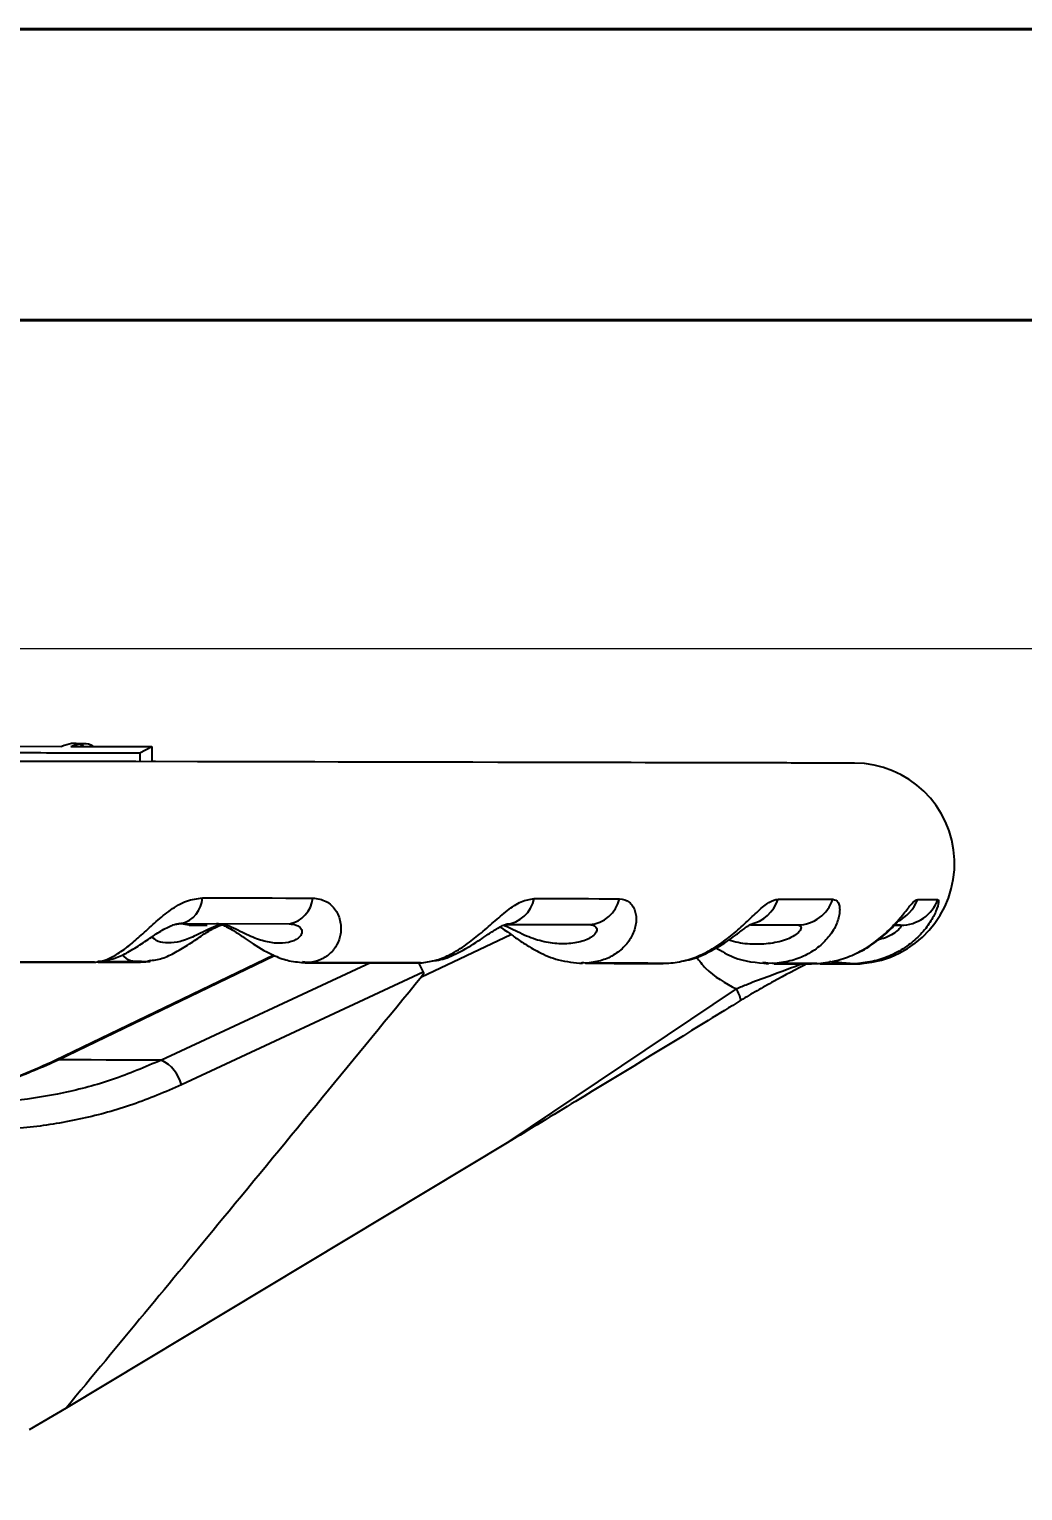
# Model space of a CAD drawing. Header units: millimetres. Extents: x 2136 to 4572, y 748 to 2471.
# Drawn here: x 3066.9 to 3166, y 2325.6 to 2471.2 of the extents above; entities that cross this region are included whole.
import ezdxf

# ---------------------------------------------------------------- set-up
doc = ezdxf.new("R2010")
doc.units = ezdxf.units.MM
for name, color, linetype, lineweight in [('AM_5', 3, 'Continuous', 25), ('AM_BOR', 7, 'Continuous', 50), ('粗实线', 7, 'Continuous', 40)]:
    doc.layers.add(name, color=color, linetype=linetype, lineweight=lineweight)
doc.styles.add('SLDTEXTSTYLE1', font='txt.shx', dxfattribs={"width": 0.7, "bigfont": 'gbcbig.shx'})
doc.dimstyles.new('SLDDIMSTYLE12$0', dxfattribs={"dimtxt": 12, "dimasz": 10, "dimexe": 0, "dimexo": 0.0625, "dimgap": 0.875, "dimtad": 1, "dimdec": 1, "dimlfac": 1.8, "dimrnd": 1e-09, "dimzin": 12, "dimdsep": 46, "dimtxsty": 'SLDTEXTSTYLE1', "dimcen": 0.09, "dimdle": 8.16, "dimclrd": 3, "dimclre": 3, "dimadec": 0, "dimazin": 3, "dimtfac": 1, "dimtdec": 1, "dimtofl": 0, "dimtmove": 0, "dimatfit": 3, "dimfxl": 0, "dimfrac": 2, "dimtolj": 1, "dimlwd": 5, "dimlwe": 5, "dimarcsym": 0})

# ---------------------------------------------------------------- blocks, each defined once
blk = doc.blocks.new('*D56')
at = {"layer": 'AM_5', "color": 3, "lineweight": 5, "transparency": 16777216}
blk.add_line((3003.73, 2409.51), (3187.63, 2409.51), dxfattribs=at)
at = {"layer": 'AM_5', "color": 3, "linetype": 'Continuous', "lineweight": 5, "transparency": 16777216}
for p, q in [((3187.63, 2399.51), (3187.63, 2120.77)), ((3050.8, 2110.77), (3187.63, 2110.77))]:
    blk.add_line(p, q, dxfattribs=at)
at = {"layer": 'AM_5', "color": 3, "transparency": 16777216}
for points in [[(3185.96, 2399.51), (3189.29, 2399.51), (3187.63, 2409.51)], [(3185.96, 2120.77), (3189.29, 2120.77), (3187.63, 2110.77)]]:
    blk.add_solid(points, dxfattribs=at)
at = {"layer": 'Defpoints', "color": 0, "transparency": 16777216}
for p in [(3003.67, 2409.51), (3050.74, 2110.77), (3187.63, 2110.77)]:
    blk.add_point(p, dxfattribs=at)
at = {"layer": 'AM_5', "color": 0, "transparency": 16777216, "insert": (3180.75, 2260.14), "char_height": 12, "attachment_point": 5, "rotation": 90, "style": 'SLDTEXTSTYLE1'}
blk.add_mtext('\\A1;350', dxfattribs=at)
blk = doc.blocks.new('rA3')
at = {"layer": '粗实线'}
for p, q in [((753.384, 421.26), (333.384, 421.26)), ((748.384, 416.26), (358.384, 416.26))]:
    blk.add_line(p, q, dxfattribs=at)

msp = doc.modelspace()

# ---------------------------------------------------------------- linework, layer by layer
at = {"color": 7, "linetype": 'Continuous', "lineweight": 25}
for p, q in [((3061.054, 2399.772), (3070.183, 2399.749)), ((3071.066, 2399.747), (3079.139, 2399.726)), ((3072.313, 2399.991), (3071.415, 2399.993)), ((3077.965, 2399.096), (3077.963, 2398.233)), ((3077.965, 2399.096), (3079.139, 2399.726)), ((3079.139, 2399.726), (3079.136, 2398.23)), ((3081.417, 2381.996), (3082.079, 2382.088)), ((3082.876, 2381.941), (3081.908, 2382.09)), ((3082.079, 2382.088), (3092.845, 2382.065)), ((3082.876, 2381.941), (3084.681, 2381.937)), ((3114.43, 2382.019), (3122.767, 2382.002)), ((3138.841, 2381.967), (3143.56, 2381.957)), ((3153.212, 2381.937), (3153.807, 2381.936)), ((3153.807, 2381.936), (3153.212, 2381.937)), ((3106.032, 2376.783), (3114.953, 2381.02)), ((3091.309, 2378.94), (3069.513, 2368.44)), ((3069.812, 2368.511), (3091.373, 2378.905)), ((3073.43, 2378.245), (3073.58, 2378.259)), ((3073.558, 2378.254), (3073.699, 2378.27)), ((3078.268, 2378.291), (3074.025, 2378.3)), ((3074.596, 2378.289), (3078.536, 2378.28)), ((3077.957, 2378.234), (3078.678, 2378.365)), ((3078.111, 2378.312), (3077.962, 2378.323)), ((3078.536, 2378.28), (3078.111, 2378.312)), ((3078.536, 2378.28), (3078.988, 2378.317)), ((3079.038, 2378.431), (3078.595, 2378.29)), ((3094.16, 2378.283), (3094.799, 2378.211)), ((3094.652, 2378.201), (3094.16, 2378.283)), ((3122.088, 2378.223), (3122.575, 2378.156)), ((3122.397, 2378.145), (3122.088, 2378.223)), ((3140.371, 2378.175), (3140.065, 2378.203)), ((3147.025, 2378.349), (3148.813, 2378.082)), ((3149.157, 2378.081), (3147.537, 2378.217)), ((3100.939, 2378.198), (3080.1, 2368.489)), ((3106.216, 2377.252), (3082.112, 2366.018)), ((3105.734, 2378.189), (3106.216, 2377.252)), ((3122.397, 2378.145), (3121.948, 2378.197)), ((3140.55, 2378.159), (3140.371, 2378.175)), ((3141.077, 2378.11), (3140.55, 2378.159)), ((3141.077, 2378.11), (3140.961, 2378.183)), ((3140.962, 2378.183), (3141.268, 2378.122)), ((3147.858, 2378.169), (3148.384, 2378.168)), ((3148.569, 2378.106), (3148.654, 2378.106)), ((3149.407, 2378.099), (3149.475, 2378.165)), ((3149.475, 2378.165), (3149.59, 2378.111)), ((3114.584, 2360.247), (3137.435, 2375.581)), ((3114.584, 2360.247), (3070.605, 2333.822)), ((3070.605, 2333.822), (3066.924, 2331.654))]:
    msp.add_line(p, q, dxfattribs=at)
at = {"color": 7, "linetype": 'Continuous', "lineweight": 25, "flags": 128}
for points in [[(3149.2, 2398.081), (3149.023, 2398.081), (3148.495, 2398.083), (3147.616, 2398.084), (3146.388, 2398.087), (3144.813, 2398.09), (3142.896, 2398.094), (3140.64, 2398.099), (3138.05, 2398.105), (3135.132, 2398.111), (3131.893, 2398.118), (3128.34, 2398.125), (3124.48, 2398.134), (3120.321, 2398.142), (3115.874, 2398.152), (3111.147, 2398.162), (3106.152, 2398.173), (3100.899, 2398.184), (3095.399, 2398.196), (3089.666, 2398.208), (3083.71, 2398.22), (3077.546, 2398.234), (3071.188, 2398.247), (3064.648, 2398.261)], [(3149.2, 2398.081), (3149.011, 2398.082), (3148.446, 2398.083), (3147.506, 2398.085), (3146.193, 2398.088), (3144.51, 2398.091), (3142.461, 2398.096), (3140.051, 2398.101), (3137.285, 2398.107), (3134.171, 2398.114), (3130.715, 2398.121), (3126.925, 2398.129), (3122.811, 2398.138), (3118.382, 2398.148), (3113.649, 2398.158), (3108.622, 2398.168), (3103.314, 2398.18), (3097.736, 2398.192), (3091.902, 2398.204), (3085.827, 2398.217), (3079.523, 2398.231), (3079.136, 2398.232)], [(3084.186, 2384.66), (3085.597, 2384.657), (3086.999, 2384.654), (3088.39, 2384.651), (3089.772, 2384.648), (3091.143, 2384.645), (3092.504, 2384.642), (3093.854, 2384.639), (3095.194, 2384.637)], [(3117.265, 2384.59), (3118.377, 2384.587), (3119.477, 2384.585), (3120.563, 2384.583), (3121.635, 2384.58), (3122.694, 2384.578), (3123.74, 2384.576), (3124.771, 2384.574), (3125.789, 2384.571)], [(3141.591, 2384.538), (3142.328, 2384.536), (3143.051, 2384.535), (3143.757, 2384.533), (3144.447, 2384.532), (3145.122, 2384.53), (3145.781, 2384.529), (3146.424, 2384.527), (3147.051, 2384.526)], [(3155.506, 2384.508), (3155.818, 2384.508), (3156.114, 2384.507), (3156.393, 2384.506), (3156.654, 2384.506), (3156.899, 2384.505), (3157.126, 2384.505), (3157.336, 2384.504), (3157.529, 2384.504)], [(3063.268, 2378.264), (3064.545, 2378.261), (3065.816, 2378.259), (3067.08, 2378.256), (3068.339, 2378.253), (3069.59, 2378.251), (3070.835, 2378.248), (3072.074, 2378.245), (3073.305, 2378.243)], [(3073.802, 2378.243), (3074.718, 2378.241), (3076.367, 2378.238), (3078.003, 2378.234)], [(3094.446, 2378.197), (3095.102, 2378.196), (3095.755, 2378.195), (3096.404, 2378.193), (3097.051, 2378.192), (3097.694, 2378.191), (3098.334, 2378.189), (3098.971, 2378.188), (3099.605, 2378.186)], [(3099.605, 2378.186), (3100.385, 2378.185), (3101.16, 2378.183), (3101.93, 2378.182), (3102.695, 2378.18), (3103.454, 2378.178), (3104.209, 2378.177), (3104.958, 2378.175), (3105.701, 2378.173)], [(3122.369, 2378.138), (3123.147, 2378.136), (3124.206, 2378.134), (3125.244, 2378.132), (3126.262, 2378.13), (3127.26, 2378.128), (3128.237, 2378.125), (3129.194, 2378.123), (3130.129, 2378.121)], [(3141.202, 2378.098), (3141.228, 2378.098), (3141.825, 2378.097), (3142.399, 2378.095), (3142.95, 2378.094), (3143.478, 2378.093), (3143.983, 2378.092), (3144.465, 2378.091), (3144.923, 2378.09)], [(3145.751, 2378.089), (3146.173, 2378.088), (3147.083, 2378.086), (3147.828, 2378.084), (3148.409, 2378.083), (3148.824, 2378.082), (3148.845, 2378.082)], [(3148.805, 2378.082), (3148.888, 2378.082), (3148.959, 2378.082), (3149.02, 2378.081), (3149.069, 2378.081), (3149.107, 2378.081), (3149.135, 2378.081), (3149.151, 2378.081), (3149.157, 2378.081)], [(3069.513, 2368.44), (3069.597, 2368.484), (3069.812, 2368.511)], [(3080.1, 2368.489), (3079.25, 2368.491), (3078.272, 2368.493), (3077.168, 2368.495), (3075.939, 2368.498), (3074.587, 2368.501), (3073.114, 2368.504), (3071.521, 2368.507), (3069.812, 2368.511)]]:
    msp.add_lwpolyline(points, dxfattribs=at)
at = {"color": 7, "linetype": 'Continuous', "lineweight": 25}
for centre, radius, start, end in [((3149.178, 2388.081), 10, 274.38231, 89.87751), ((3081.424, 2384.773), 2.763, 283.71071, 357.65791), ((3092.326, 2384.898), 2.88, 280.39224, 354.78917), ((3114.13, 2385.198), 3.193, 275.38119, 349.01323), ((3122.539, 2385.331), 3.338, 273.90363, 346.83852), ((3138.032, 2385.677), 3.737, 281.75509, 342.25437), ((3143.492, 2385.706), 3.75, 271.03871, 341.65604), ((3151.789, 2385.895), 3.968, 294.95163, 339.53502), ((3153.809, 2385.913), 3.978, 269.96866, 339.24884), ((3149.178, 2388.081), 10, 269.87751, 273.21723), ((3134.257, 2373.684), 3.702, 11.90683, 30.83204), ((3078.379, 2365.034), 3.86, 14.77003, 63.52904)]:
    msp.add_arc(centre, radius, start, end, dxfattribs=at)
for points, knots in [([(3072.395, 2399.743), (3072.288, 2399.808), (3071.578, 2400.238), (3070.824, 2399.974), (3070.183, 2399.749)], [0, 0, 0, 0, 0.150179, 1, 1, 1, 1]), ([(3071.066, 2399.747), (3071.755, 2399.985), (3072.537, 2400.254), (3073.267, 2399.795), (3073.352, 2399.741)], [0, 0, 0, 0, 0.8829321, 1, 1, 1, 1]), ([(3060.092, 2399.148), (3063.156, 2399.14), (3069.298, 2399.122), (3075.072, 2399.104), (3077.965, 2399.096)], [0, 0, 0, 0, 0.498853, 1, 1, 1, 1]), ([(3073.558, 2378.254), (3073.917, 2378.319), (3074.616, 2378.446), (3075.781, 2379.071), (3076.787, 2379.815), (3077.622, 2380.528), (3078.251, 2381.09), (3078.899, 2381.681), (3079.812, 2382.501), (3081.015, 2383.487), (3082.592, 2384.454), (3083.655, 2384.591), (3084.186, 2384.66)], [0, 0, 0, 0, 0.1279414, 0.2496336, 0.3801677, 0.4412102, 0.4997094, 0.5635741, 0.62457, 0.749642, 0.8750219, 1, 1, 1, 1]), ([(3095.194, 2384.637), (3095.66, 2384.57), (3096.357, 2384.469), (3097.059, 2383.934), (3097.476, 2383.446), (3097.778, 2382.877), (3097.956, 2382.278), (3098.02, 2381.658), (3097.959, 2380.87), (3097.702, 2380.128), (3097.284, 2379.488), (3096.761, 2378.936), (3095.958, 2378.409), (3095.192, 2378.278), (3094.799, 2378.211)], [0, 0, 0, 0, 0.1244795, 0.1858912, 0.249872, 0.3110952, 0.3752088, 0.436224, 0.5001105, 0.6195221, 0.6833857, 0.7502835, 0.8719702, 1, 1, 1, 1]), ([(3106.101, 2378.188), (3106.581, 2378.257), (3107.518, 2378.391), (3108.991, 2379.022), (3110.198, 2379.768), (3111.151, 2380.48), (3111.843, 2381.041), (3112.53, 2381.63), (3113.458, 2382.445), (3114.602, 2383.426), (3115.986, 2384.384), (3116.839, 2384.521), (3117.265, 2384.59)], [0, 0, 0, 0, 0.1280123, 0.2496484, 0.3801598, 0.4412035, 0.4997139, 0.5635725, 0.6245757, 0.7496418, 0.8750168, 1, 1, 1, 1]), ([(3125.789, 2384.571), (3126.132, 2384.505), (3126.645, 2384.407), (3127.094, 2383.877), (3127.325, 2383.394), (3127.442, 2382.829), (3127.441, 2382.235), (3127.325, 2381.619), (3127.036, 2380.834), (3126.55, 2380.094), (3125.902, 2379.453), (3125.15, 2378.899), (3124.061, 2378.367), (3123.079, 2378.227), (3122.575, 2378.156)], [0, 0, 0, 0, 0.1244747, 0.1859038, 0.2498832, 0.3111024, 0.3751949, 0.4362198, 0.5001014, 0.6195285, 0.6833831, 0.7502623, 0.8718892, 1, 1, 1, 1]), ([(3130.687, 2378.141), (3131.254, 2378.214), (3132.359, 2378.357), (3134.031, 2378.995), (3135.353, 2379.743), (3136.353, 2380.454), (3137.059, 2381.014), (3137.735, 2381.6), (3138.611, 2382.411), (3139.616, 2383.384), (3140.712, 2384.334), (3141.298, 2384.47), (3141.591, 2384.538)], [0, 0, 0, 0, 0.12809559, 0.24966876, 0.38015048, 0.4411948, 0.49971785, 0.5635707, 0.62458364, 0.74964208, 0.87501071, 1, 1, 1, 1]), ([(3147.051, 2384.526), (3147.248, 2384.461), (3147.543, 2384.364), (3147.712, 2383.841), (3147.743, 2383.363), (3147.669, 2382.804), (3147.49, 2382.214), (3147.206, 2381.602), (3146.711, 2380.822), (3146.032, 2380.084), (3145.202, 2379.442), (3144.274, 2378.886), (3142.976, 2378.347), (3141.847, 2378.198), (3141.268, 2378.122)], [0, 0, 0, 0, 0.124469, 0.1859179, 0.249896, 0.31111, 0.3751779, 0.4362152, 0.5000928, 0.6195356, 0.6833787, 0.7502352, 0.8717997, 1, 1, 1, 1]), ([(3145.63, 2378.115), (3146.243, 2378.193), (3147.437, 2378.345), (3149.189, 2378.992), (3150.529, 2379.743), (3151.504, 2380.453), (3152.173, 2381.011), (3152.79, 2381.594), (3153.551, 2382.401), (3154.348, 2383.366), (3155.082, 2384.306), (3155.365, 2384.441), (3155.506, 2384.508)], [0, 0, 0, 0, 0.1281848, 0.2496943, 0.3801403, 0.4411842, 0.4997204, 0.5635686, 0.6245937, 0.7496429, 0.875004, 1, 1, 1, 1]), ([(3157.529, 2384.504), (3157.569, 2384.438), (3157.648, 2384.305), (3157.422, 2383.529), (3157.082, 2382.803), (3156.74, 2382.217), (3156.307, 2381.61), (3155.64, 2380.833), (3154.815, 2380.097), (3153.861, 2379.455), (3152.822, 2378.896), (3151.404, 2378.351), (3150.205, 2378.192), (3149.59, 2378.111)], [0, 0, 0, 0, 0.1245156, 0.2495944, 0.3108279, 0.374896, 0.4359736, 0.4998758, 0.6193832, 0.6832396, 0.7500985, 0.8716543, 1, 1, 1, 1]), ([(3073.768, 2378.335), (3074.34, 2378.402), (3075.356, 2378.521), (3076.78, 2379.231), (3078.084, 2380.04), (3079.368, 2380.94), (3080.429, 2381.596), (3081.161, 2381.925), (3081.801, 2382.134), (3082.156, 2382.129), (3082.392, 2382.127)], [0, 0, 0, 0, 0.1931622, 0.3431372, 0.4976624, 0.6438486, 0.7721107, 0.8302316, 0.8868982, 1, 1, 1, 1]), ([(3078.869, 2378.4), (3079.312, 2378.454), (3080.209, 2378.563), (3081.53, 2379.222), (3082.859, 2380.027), (3084.164, 2380.937), (3085.217, 2381.584), (3085.848, 2381.885), (3086.061, 2381.951), (3086.121, 2381.969)], [0, 0, 0, 0, 0.18164271, 0.36727014, 0.5589206, 0.74049031, 0.89984997, 0.97204441, 1, 1, 1, 1]), ([(3086.205, 2381.997), (3086.123, 2381.988), (3085.765, 2381.946), (3085.066, 2381.646), (3084.182, 2381.216), (3083.116, 2380.686), (3081.964, 2380.262), (3080.783, 2380.114), (3079.737, 2380.237), (3079.338, 2380.605), (3079.152, 2380.776)], [0, 0, 0, 0, 0.0271102, 0.1179757, 0.2043592, 0.2988689, 0.479717, 0.6611364, 0.8425534, 1, 1, 1, 1]), ([(3092.845, 2382.065), (3093.095, 2382.041), (3093.595, 2381.993), (3094.059, 2381.633), (3094.167, 2381.192), (3093.884, 2380.662), (3093.076, 2380.239), (3091.879, 2380.083), (3090.542, 2380.241), (3089.299, 2380.67), (3088.184, 2381.208), (3087.292, 2381.652), (3086.406, 2382.009), (3085.866, 2382.057), (3085.596, 2382.081)], [0, 0, 0, 0, 0.0625764, 0.1252848, 0.1848997, 0.2501233, 0.3749307, 0.5001323, 0.6253324, 0.7502715, 0.8127295, 0.8750555, 0.937394, 1, 1, 1, 1]), ([(3085.613, 2382.081), (3085.712, 2382.073), (3085.903, 2382.057), (3086.331, 2381.91), (3086.851, 2381.654), (3087.56, 2381.226), (3088.377, 2380.667), (3089.69, 2379.773), (3091.15, 2378.932), (3092.919, 2378.31), (3093.937, 2378.237), (3094.479, 2378.197)], [0, 0, 0, 0, 0.0777037, 0.1483677, 0.214032, 0.2764184, 0.3843681, 0.4692883, 0.6935309, 0.8367965, 1, 1, 1, 1]), ([(3107.103, 2378.382), (3107.38, 2378.412), (3108.238, 2378.506), (3109.804, 2379.203), (3111.296, 2380.085), (3112.532, 2380.927), (3113.283, 2381.433), (3113.903, 2381.795), (3114.329, 2381.995), (3114.669, 2382.09), (3114.789, 2382.069), (3114.851, 2382.057)], [0, 0, 0, 0, 0.0899247, 0.2789122, 0.5096722, 0.5968017, 0.7160872, 0.7813852, 0.8495991, 0.9218501, 1, 1, 1, 1]), ([(3113.868, 2381.767), (3113.884, 2381.757), (3114.019, 2381.675), (3114.476, 2381.364), (3115.233, 2380.818), (3116.326, 2380.052), (3117.826, 2379.167), (3119.809, 2378.334), (3121.29, 2378.207), (3122.094, 2378.139)], [0, 0, 0, 0, 0.011447, 0.0948112, 0.1948902, 0.3296954, 0.5082648, 0.7331009, 1, 1, 1, 1]), ([(3122.767, 2382.002), (3122.952, 2381.977), (3123.324, 2381.929), (3123.563, 2381.57), (3123.437, 2381.129), (3122.859, 2380.6), (3121.715, 2380.178), (3120.156, 2380.022), (3118.491, 2380.182), (3117.028, 2380.609), (3115.829, 2381.152), (3114.968, 2381.581), (3114.414, 2381.867), (3114.182, 2381.907), (3114.168, 2381.909)], [0, 0, 0, 0, 0.066471, 0.1330822, 0.1964075, 0.2656904, 0.3982655, 0.5312595, 0.6642517, 0.7969668, 0.863312, 0.929517, 0.9957353, 1, 1, 1, 1]), ([(3131.975, 2378.364), (3132.15, 2378.383), (3132.959, 2378.47), (3134.527, 2379.137), (3136.129, 2380.053), (3137.403, 2380.975), (3138.113, 2381.52), (3138.586, 2381.873), (3138.826, 2382.036), (3138.838, 2382.046), (3138.844, 2382.051)], [0, 0, 0, 0, 0.0570143, 0.2628766, 0.5254855, 0.6283987, 0.7703269, 0.848121, 0.9294361, 1, 1, 1, 1]), ([(3143.56, 2381.957), (3143.668, 2381.933), (3143.886, 2381.886), (3143.884, 2381.527), (3143.533, 2381.086), (3142.699, 2380.559), (3141.296, 2380.132), (3139.483, 2379.994), (3137.915, 2380.078), (3136.981, 2380.363), (3136.673, 2380.457)], [0, 0, 0, 0, 0.0910879, 0.1823679, 0.2691451, 0.3640862, 0.5457592, 0.7280061, 0.9102507, 1, 1, 1, 1]), ([(3149.256, 2379.089), (3149.356, 2379.125), (3150.073, 2379.382), (3151.145, 2380.128), (3152.346, 2381.077), (3153.083, 2381.794), (3153.386, 2382.121), (3153.486, 2382.242), (3153.458, 2382.247), (3153.45, 2382.249)], [0, 0, 0, 0, 0.04742638, 0.33805218, 0.580682, 0.7823519, 0.87500407, 0.96508418, 1, 1, 1, 1]), ([(3153.807, 2381.936), (3153.832, 2381.912), (3153.881, 2381.865), (3153.638, 2381.505), (3153.082, 2381.071), (3152.359, 2380.67), (3151.769, 2380.528), (3151.502, 2380.463)], [0, 0, 0, 0, 0.2059324, 0.4122991, 0.608486, 0.8231296, 1, 1, 1, 1]), ([(3135.38, 2379.692), (3135.96, 2379.341), (3137.56, 2378.372), (3139.433, 2378.205), (3140.626, 2378.099)], [0, 0, 0, 0, 0.3626362, 1, 1, 1, 1]), ([(3073.43, 2378.246), (3071.197, 2378.25), (3066.725, 2378.26), (3062.069, 2378.269), (3059.738, 2378.274)], [0, 0, 0, 0, 0.4994087, 1, 1, 1, 1]), ([(3059.838, 2378.282), (3062.168, 2378.277), (3066.834, 2378.268), (3071.315, 2378.258), (3073.558, 2378.254)], [0, 0, 0, 0, 0.4994075, 1, 1, 1, 1]), ([(3073.699, 2378.27), (3073.814, 2378.277), (3073.967, 2378.285), (3074.131, 2378.317), (3074.171, 2378.325)], [0, 0, 0, 0, 0.7502436, 1, 1, 1, 1]), ([(3077.962, 2378.323), (3077.633, 2378.312), (3076.932, 2378.286), (3076.452, 2378.745), (3076.197, 2378.987)], [0, 0, 0, 0, 0.4701941, 1, 1, 1, 1]), ([(3105.933, 2378.178), (3104.121, 2378.182), (3100.493, 2378.19), (3096.601, 2378.197), (3094.652, 2378.202)], [0, 0, 0, 0, 0.499408, 1, 1, 1, 1]), ([(3094.799, 2378.211), (3096.747, 2378.207), (3100.647, 2378.199), (3104.282, 2378.192), (3106.101, 2378.188)], [0, 0, 0, 0, 0.4994067, 1, 1, 1, 1]), ([(3133.444, 2378.772), (3133.736, 2378.389), (3134.803, 2376.986), (3136.327, 2376.172), (3137.435, 2375.581)], [0, 0, 0, 0, 0.2731725, 1, 1, 1, 1]), ([(3149.407, 2378.099), (3148.486, 2378.052), (3147.557, 2378.005), (3146.705, 2378.312), (3146.698, 2378.315)], [0, 0, 0, 0, 0.99151689, 1, 1, 1, 1]), ([(3106.032, 2376.783), (3099.439, 2368.745), (3087.664, 2354.392), (3075.817, 2340.107), (3070.605, 2333.822)], [0, 0, 0, 0, 0.5600004, 1, 1, 1, 1]), ([(3106.216, 2377.252), (3106.223, 2377.233), (3106.237, 2377.187), (3106.223, 2377.089), (3106.16, 2376.947), (3106.081, 2376.846), (3106.032, 2376.783)], [0, 0, 0, 0, 0.1147934, 0.2642503, 0.5426543, 1, 1, 1, 1]), ([(3130.496, 2378.13), (3129.23, 2378.132), (3126.693, 2378.137), (3123.83, 2378.143), (3122.397, 2378.145)], [0, 0, 0, 0, 0.4994071, 1, 1, 1, 1]), ([(3122.575, 2378.156), (3124.007, 2378.153), (3126.875, 2378.148), (3129.415, 2378.143), (3130.687, 2378.141)], [0, 0, 0, 0, 0.4994057, 1, 1, 1, 1]), ([(3144.082, 2378.096), (3142.975, 2377.686), (3141.11, 2376.997), (3138.862, 2376.175), (3137.796, 2375.731), (3137.435, 2375.581)], [0, 0, 0, 0, 0.492155, 0.828466, 1, 1, 1, 1]), ([(3144.517, 2378.119), (3143.39, 2377.533), (3141.709, 2376.659), (3139.459, 2375.399), (3138.411, 2374.768), (3137.879, 2374.448)], [0, 0, 0, 0, 0.49999808, 0.74615361, 1, 1, 1, 1]), ([(3145.438, 2378.103), (3144.804, 2378.104), (3143.534, 2378.106), (3141.897, 2378.109), (3141.077, 2378.11)], [0, 0, 0, 0, 0.4994059, 1, 1, 1, 1]), ([(3141.268, 2378.122), (3142.086, 2378.121), (3143.724, 2378.118), (3144.994, 2378.116), (3145.63, 2378.115)], [0, 0, 0, 0, 0.4994045, 1, 1, 1, 1]), ([(3148.819, 2378.105), (3148.983, 2378.104), (3149.227, 2378.103), (3149.324, 2378.103), (3149.355, 2378.103)], [0, 0, 0, 0, 0.67522146, 1, 1, 1, 1]), ([(3149.743, 2378.1), (3149.754, 2378.1), (3149.799, 2378.099), (3149.577, 2378.099), (3149.407, 2378.099)], [0, 0, 0, 0, 0.2371963, 1, 1, 1, 1]), ([(3149.59, 2378.111), (3149.811, 2378.111), (3150.048, 2378.111), (3149.952, 2378.112), (3149.946, 2378.112)], [0, 0, 0, 0, 0.9381848, 1, 1, 1, 1]), ([(3137.879, 2374.448), (3136.788, 2373.777), (3131.335, 2370.423), (3123.565, 2365.687), (3116.856, 2361.623), (3114.584, 2360.247)], [0, 0, 0, 0, 0.1418804, 0.7094415, 1, 1, 1, 1]), ([(3051.333, 2364.271), (3052.819, 2364.314), (3055.851, 2364.401), (3060.458, 2365.187), (3065.176, 2366.472), (3068.247, 2367.823), (3069.812, 2368.511)], [0, 0, 0, 0, 0.2354209, 0.48057, 0.7354347, 1, 1, 1, 1]), ([(3069.513, 2368.44), (3068.458, 2367.964), (3066.079, 2366.892), (3062.879, 2365.818), (3060.728, 2365.348), (3059.974, 2365.183)], [0, 0, 0, 0, 0.3410507, 0.7689708, 1, 1, 1, 1]), ([(3080.1, 2368.489), (3078.487, 2367.801), (3075.319, 2366.45), (3070.42, 2365.166), (3065.615, 2364.38), (3062.435, 2364.293), (3060.878, 2364.25)], [0, 0, 0, 0, 0.2645644, 0.5194287, 0.7645782, 1, 1, 1, 1]), ([(3082.112, 2366.018), (3080.503, 2365.329), (3077.284, 2363.95), (3072.214, 2362.579), (3067.023, 2361.688), (3063.508, 2361.584), (3061.745, 2361.532)], [0, 0, 0, 0, 0.2492462, 0.4987214, 0.7485201, 1, 1, 1, 1])]:
    msp.add_open_spline(points, degree=3, knots=knots, dxfattribs=at)

# ---------------------------------------------------------------- block references
at = {"layer": 'AM_BOR', "xscale": 5.80078125, "yscale": 5.80078125, "zscale": 5.80078125}
msp.add_blockref('rA3', (201.961, 27.575), dxfattribs=at)

# ---------------------------------------------------------------- dimensions: what is measured, and where the dimension line sits
at = {"layer": 'AM_5'}
dim = msp.add_linear_dim(base=(3187.628, 2110.771), p1=(3003.672, 2409.512), p2=(3050.74, 2110.771), angle=90, text='350', dimstyle='SLDDIMSTYLE12$0', override={"dimlfac": 1, "dimpost": ''}, dxfattribs=at)
dim.commit()
dim.dimension.update_dxf_attribs({"geometry": '*D56', "text_midpoint": (3180.753, 2260.142)})

doc.saveas('drawing.dxf')
